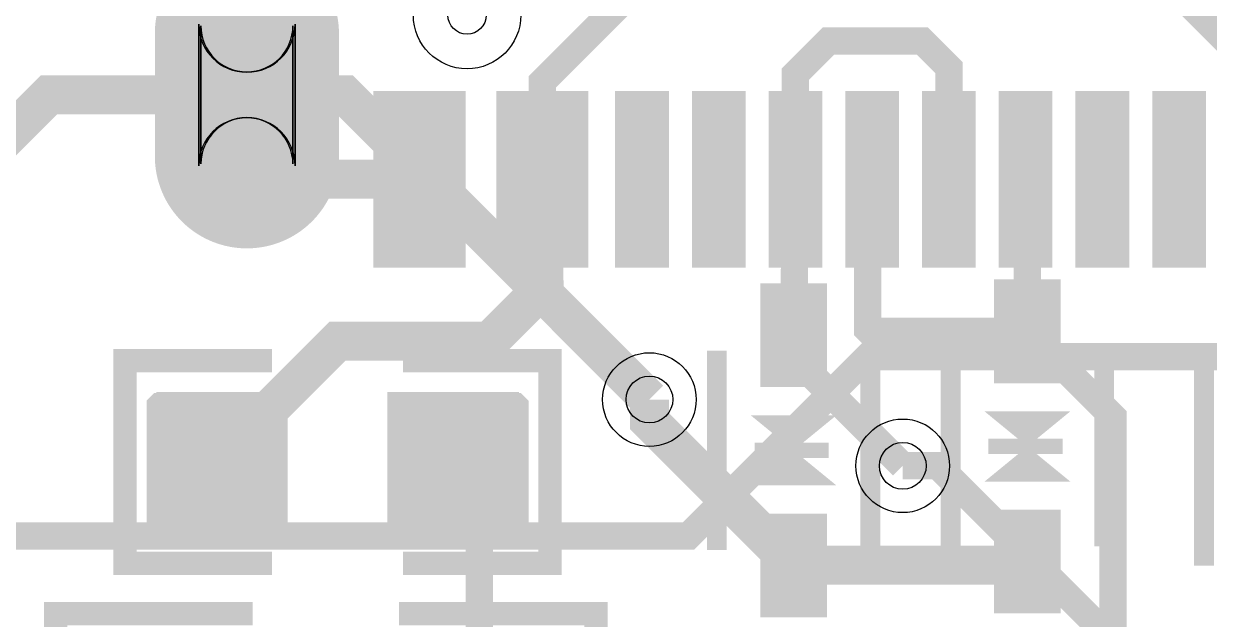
# Model space of a CAD drawing. Header units: millimetres. Extents: x -4 to 157, y 41 to 137.
# Drawn here: x 78.88 to 86.61, y 125.06 to 128.94 of the extents above; entities that cross this region are included whole.
import ezdxf

# ---------------------------------------------------------------- set-up
doc = ezdxf.new("R2010")
doc.units = ezdxf.units.MM
for name, color, linetype, true_color in [('BottomLayer', 7, 'Continuous', 0x0000ff), ('BottomSolderMaskLayer', 7, 'Continuous', 0xaa00ff), ('Document', 7, 'Continuous', 0xffffff), ('Hole', 7, 'Continuous', 0x222222), ('Multi-Layer', 7, 'Continuous', 0xc0c0c0), ('TopLayer', 7, 'Continuous', 0xff0000), ('TopPasteMaskLayer', 7, 'Continuous', 0x808080), ('TopSilkLayer', 7, 'Continuous', 0xffcc00), ('TopSolderMaskLayer', 7, 'Continuous', 0x800080)]:
    doc.layers.add(name, color=color, linetype=linetype, true_color=true_color)

msp = doc.modelspace()

# ---------------------------------------------------------------- hatches: boundary and pattern name
at = {"layer": 'BottomSolderMaskLayer'}
msp.add_hatch(color=256, dxfattribs=at).paths.add_polyline_path([(80.90835661671326, 128.0159886969774, -0.7853981633974483), (79.75834391668786, 128.0159886969774), (79.75834391668786, 128.9384944119888, -0.7853981633974483), (80.90835661671326, 128.9384944119888)])
at = {"layer": 'Document'}
for points in [[(85.69949199898383, 126.41501143002279), (85.14069088138172, 126.41501143002279), (85.42009144018289, 126.18641097282193)], [(84.17548895097775, 126.38961137922274), (83.61668783337564, 126.38961137922274), (83.89608839217681, 126.16101092202177)], [(85.69949199898383, 125.95781051562108), (85.14069088138172, 125.95781051562108), (85.42009144018289, 126.18641097282193)], [(84.17548895097775, 125.93241046482092), (83.61668783337564, 125.93241046482092), (83.89608839217681, 126.16101092202177)]]:
    msp.add_hatch(color=256, dxfattribs=at).paths.add_polyline_path(points)
at = {"layer": 'Multi-Layer'}
msp.add_hatch(color=256, dxfattribs=at).paths.add_polyline_path([(80.88335026670056, 128.027241554483, -0.7853981633974483), (79.78335026670057, 128.027241554483), (79.78335026670057, 128.9272415544831, -0.7853981633974483), (80.88335026670056, 128.9272415544831)])
at = {"layer": 'TopLayer'}
for points in [[(81.73335026670043, 127.3772161544324), (81.18333756667494, 127.3772161544324), (81.18333756667494, 128.4772161544323), (81.73335026670043, 128.4772161544323)], [(82.53319786639554, 127.3772161544324), (81.98318516637028, 127.3772161544324), (81.98318516637028, 128.4772161544323), (82.53319786639554, 128.4772161544323)], [(83.05819151638298, 127.3772161544324), (82.75816611633218, 127.3772161544324), (82.75816611633218, 128.4772161544323), (83.05819151638298, 128.4772161544323)], [(83.55831851663697, 127.3772161544324), (83.25829311658617, 127.3772161544324), (83.25829311658617, 128.4772161544323), (83.55831851663697, 128.4772161544323)], [(84.05844551689097, 127.3772161544324), (83.75842011684017, 127.3772161544324), (83.75842011684017, 128.4772161544323), (84.05844551689097, 128.4772161544323)], [(84.55831851663675, 127.3772161544324), (84.25829311658595, 127.3772161544324), (84.25829311658595, 128.4772161544323), (84.55831851663675, 128.4772161544323)], [(85.05844551689097, 127.3772161544324), (84.75842011684017, 127.3772161544324), (84.75842011684017, 128.4772161544323), (85.05844551689097, 128.4772161544323)], [(85.55831851663675, 127.3772161544324), (85.25829311658595, 127.3772161544324), (85.25829311658595, 128.4772161544323), (85.55831851663675, 128.4772161544323)], [(86.05819151638298, 127.3772161544324), (85.75816611633218, 127.3772161544324), (85.75816611633218, 128.4772161544323), (86.05819151638298, 128.4772161544323)], [(86.55831851663675, 127.3772161544324), (86.25829311658595, 127.3772161544324), (86.25829311658595, 128.4772161544323), (86.55831851663675, 128.4772161544323)], [(84.09608839217685, 127.21094742189484), (84.09608839217685, 126.61094742189482), (83.69608839217676, 126.61094742189482), (83.69608839217676, 127.21094742189484)], [(85.62009144018293, 127.23634747269489), (85.62009144018293, 126.63634747269487), (85.22009144018284, 126.63634747269487), (85.22009144018284, 127.23634747269489)], [(80.57414274828534, 125.65280670561344), (80.57414274828534, 126.51681483362972), (79.76766573533132, 126.51681483362972), (79.76766573533132, 125.65280670561344)], [(81.27416814833623, 125.65280670561344), (81.27416814833623, 126.51681483362972), (82.08064516129025, 126.51681483362972), (82.08064516129025, 125.65280670561344)], [(83.69608839217676, 125.11107442214882), (83.69608839217676, 125.71107442214884), (84.09608839217685, 125.71107442214884), (84.09608839217685, 125.11107442214882)], [(85.22009144018284, 125.13647447294898), (85.22009144018284, 125.736474472949), (85.62009144018293, 125.736474472949), (85.62009144018293, 125.13647447294898)]]:
    msp.add_hatch(color=256, dxfattribs=at).paths.add_polyline_path(points)
at = {"layer": 'TopPasteMaskLayer'}
for points in [[(80.28854457708894, 127.4788163576327), (80.31841503682995, 127.47731775463558), (80.34833629667241, 127.47731775463558), (80.37820675641342, 127.4788163576327), (80.40797561595105, 127.48178816357631), (80.43756667513321, 127.48625857251716), (80.46687833375654, 127.49217678435355), (80.49588519177018, 127.49956819913643), (80.52446024892038, 127.50838201676402), (80.55257810515604, 127.51861823723641), (80.58013716027426, 127.53022606045215), (80.60711201422396, 127.54320548641101), (80.63337566675136, 127.55753111506226), (80.6589027178054, 127.57312674625348), (80.68361696723377, 127.58996697993393), (80.70746761493524, 127.60805181610363), (80.73037846075681, 127.6272796545594), (80.7523241046481, 127.64762509525019), (80.77320294640572, 127.66903733807465), (80.7930149860299, 127.69146558293119), (80.81165862331727, 127.71485902971813), (80.82910845821675, 127.73914147828305), (80.84533909067818, 127.76428752857498), (80.86029972059941, 127.79019558039124), (80.87396494792984, 127.81681483362956), (80.88625857251691, 127.8440690881381), (80.89718059436109, 127.87193294386589), (80.90673101346192, 127.90027940055882), (80.9148336296671, 127.92908305816604), (80.92148844297685, 127.95824231648464), (80.9266700533401, 127.98770637541281), (80.9304038608077, 128.01739903479813), (80.93263906527795, 128.04724409448818), (80.93337566675132, 128.07713995427991), (80.93337566675132, 128.87713995427987), (80.93263906527795, 128.9070358140716), (80.9304038608077, 128.93688087376177), (80.9266700533401, 128.96657353314708), (80.92148844297685, 128.99603759207514), (80.9148336296671, 129.02519685039363), (80.90673101346192, 129.05400050800097), (80.89718059436109, 129.082346964694), (80.88625857251691, 129.11021082042168), (80.87396494792984, 129.1374650749301), (80.86029972059941, 129.16408432816866), (80.84533909067818, 129.1899923799848), (80.82910845821675, 129.21513843027685), (80.81165862331727, 129.23942087884177), (80.7930149860299, 129.2628143256286), (80.77320294640572, 129.28524257048514), (80.7523241046481, 129.3066548133097), (80.73037846075681, 129.3270002540005), (80.70746761493524, 129.34622809245627), (80.68361696723377, 129.36431292862585), (80.6589027178054, 129.3811531623063), (80.63337566675136, 129.39674879349764), (80.60711201422396, 129.41107442214877), (80.58013716027426, 129.42405384810775), (80.55257810515604, 129.43566167132337), (80.52446024892038, 129.44589789179577), (80.49588519177018, 129.45471170942346), (80.46687833375654, 129.46210312420624), (80.43756667513321, 129.46802133604274), (80.40797561595105, 129.47249174498359), (80.37820675641342, 129.4754635509272), (80.34833629667241, 129.47696215392432), (80.31841503682995, 129.47696215392432), (80.28854457708894, 129.4754635509272), (80.25877571755132, 129.47249174498359), (80.22918465836938, 129.46802133604274), (80.19987299974582, 129.46210312420624), (80.17086614173218, 129.45471170942346), (80.14229108458221, 129.44589789179577), (80.11417322834632, 129.43566167132337), (80.08661417322833, 129.42405384810775), (80.0596393192784, 129.41107442214877), (80.03337566675123, 129.39674879349764), (80.00784861569718, 129.3811531623063), (79.98313436626859, 129.36431292862585), (79.95928371856735, 129.34622809245627), (79.93637287274578, 129.3270002540005), (79.91442722885449, 129.3066548133097), (79.89354838709664, 129.28524257048514), (79.87373634747269, 129.2628143256286), (79.85509271018532, 129.23942087884177), (79.83764287528561, 129.21513843027685), (79.82141224282441, 129.1899923799848), (79.80645161290317, 129.16408432816866), (79.79278638557275, 129.1374650749301), (79.78049276098523, 129.11021082042168), (79.76957073914127, 129.082346964694), (79.76002032004067, 129.05400050800097), (79.75191770383549, 129.02519685039363), (79.74526289052574, 128.99603759207514), (79.74008128016249, 128.96657353314708), (79.73634747269489, 128.93688087376177), (79.73411226822441, 128.9070358140716), (79.73337566675127, 128.87713995427987), (79.73337566675127, 128.07713995427991), (79.73411226822441, 128.04724409448818), (79.73634747269489, 128.01739903479813), (79.74008128016249, 127.98770637541281), (79.74526289052574, 127.95824231648464), (79.75191770383549, 127.92908305816604), (79.76002032004067, 127.90027940055882), (79.76957073914127, 127.87193294386589), (79.78049276098523, 127.8440690881381), (79.79278638557275, 127.81681483362956), (79.80645161290317, 127.79019558039124), (79.82141224282441, 127.76428752857498), (79.83764287528561, 127.73914147828305), (79.85509271018532, 127.71485902971813), (79.87373634747269, 127.69146558293119), (79.89354838709664, 127.66903733807465), (79.91442722885449, 127.64762509525019), (79.93637287274578, 127.6272796545594), (79.95928371856735, 127.60805181610363), (79.98313436626859, 127.58996697993393), (80.00784861569718, 127.57312674625348), (80.03337566675123, 127.55753111506226), (80.0596393192784, 127.54320548641101), (80.08661417322833, 127.53022606045215), (80.11417322834632, 127.51861823723641), (80.14229108458221, 127.50838201676402), (80.17086614173218, 127.49956819913643), (80.19987299974582, 127.49217678435355), (80.22918465836938, 127.48625857251716), (80.25877571755132, 127.48178816357631)], [(81.15834391668773, 128.4772161544323), (81.15834391668773, 127.3772161544324), (81.75834391668786, 127.3772161544324), (81.75834391668786, 128.4772161544323)], [(82.55819151638298, 127.3772161544324), (82.55819151638298, 128.4772161544323), (81.95819151638307, 128.4772161544323), (81.95819151638307, 127.3772161544324)], [(83.05819151638298, 127.3772161544324), (83.05819151638298, 128.4772161544323), (82.75816611633218, 128.4772161544323), (82.75816611633218, 127.3772161544324)], [(83.25829311658617, 128.4772161544323), (83.25829311658617, 127.3772161544324), (83.55831851663697, 127.3772161544324), (83.55831851663697, 128.4772161544323)], [(83.75842011684017, 128.4772161544323), (83.75842011684017, 127.3772161544324), (84.05844551689097, 127.3772161544324), (84.05844551689097, 128.4772161544323)], [(84.25829311658595, 128.4772161544323), (84.25829311658595, 127.3772161544324), (84.55831851663675, 127.3772161544324), (84.55831851663675, 128.4772161544323)], [(84.75842011684017, 128.4772161544323), (84.75842011684017, 127.3772161544324), (85.05844551689097, 127.3772161544324), (85.05844551689097, 128.4772161544323)], [(85.25829311658595, 128.4772161544323), (85.25829311658595, 127.3772161544324), (85.55831851663675, 127.3772161544324), (85.55831851663675, 128.4772161544323)], [(85.75816611633218, 128.4772161544323), (85.75816611633218, 127.3772161544324), (86.05819151638298, 127.3772161544324), (86.05819151638298, 128.4772161544323)], [(86.25829311658595, 128.4772161544323), (86.25829311658595, 127.3772161544324), (86.55831851663675, 127.3772161544324), (86.55831851663675, 128.4772161544323)], [(84.09608839217685, 127.21094742189484), (84.09608839217685, 126.61094742189482), (83.69608839217676, 126.61094742189482), (83.69608839217676, 127.21094742189484)], [(85.62009144018293, 127.23634747269489), (85.62009144018293, 126.63634747269487), (85.22009144018284, 126.63634747269487), (85.22009144018284, 127.23634747269489)], [(80.56916433832862, 126.48478536957077), (80.56916433832862, 126.2568199136399), (80.18917957835902, 126.2568199136399), (80.18917957835902, 125.92682245364495), (80.56916433832862, 125.92682245364495), (80.56916433832862, 125.6847853695707), (80.51917703835397, 125.63479806959606), (79.72918465836938, 125.63479806959606), (79.67917195834389, 125.6847853695707), (79.67917195834389, 126.48478536957077), (79.72918465836938, 126.53479806959615), (80.51917703835397, 126.53479806959615)], [(82.11917703835388, 126.53479806959615), (81.31917703835393, 126.53479806959615), (81.26916433832866, 126.48478536957077), (81.26916433832866, 126.2568199136399), (81.63916687833353, 126.2568199136399), (81.63916687833353, 125.92682245364495), (81.26916433832866, 125.92682245364495), (81.26916433832866, 125.6847853695707), (81.31917703835393, 125.63479806959606), (82.11917703835388, 125.63479806959606), (82.16916433832853, 125.6847853695707), (82.16916433832853, 126.48478536957077)], [(83.69608839217676, 125.11107442214882), (83.69608839217676, 125.71107442214884), (84.09608839217685, 125.71107442214884), (84.09608839217685, 125.11107442214882)], [(85.22009144018284, 125.13647447294898), (85.22009144018284, 125.736474472949), (85.62009144018293, 125.736474472949), (85.62009144018293, 125.13647447294898)]]:
    msp.add_hatch(color=256, dxfattribs=at).paths.add_polyline_path(points)
at = {"layer": 'TopSilkLayer'}
for points in [[(85.42009144018289, 126.18641097282193), (85.14069088138172, 126.41501143002279), (85.69949199898383, 126.41501143002279)], [(83.89608839217681, 126.16101092202177), (83.61668783337564, 126.38961137922274), (84.17548895097775, 126.38961137922274)], [(85.42009144018289, 126.18641097282193), (85.69949199898383, 125.95781051562108), (85.14069088138172, 125.95781051562108)], [(83.89608839217681, 126.16101092202177), (84.17548895097775, 125.93241046482092), (83.61668783337564, 125.93241046482092)]]:
    msp.add_hatch(color=256, dxfattribs=at).paths.add_polyline_path(points)
at = {"layer": 'TopSolderMaskLayer'}
for points in [[(80.90835661671326, 128.0159886969774, -0.7853981633974483), (79.75834391668786, 128.0159886969774), (79.75834391668786, 128.9384944119888, -0.7853981633974483), (80.90835661671326, 128.9384944119888)], [(81.75835892634177, 127.35220460763514), (81.15833352629102, 127.35220460763514), (81.15833352629102, 128.50221730766043), (81.75835892634177, 128.50221730766043)], [(82.55820652603711, 127.35220460763514), (81.95818112598636, 127.35220460763514), (81.95818112598636, 128.50221730766043), (82.55820652603711, 128.50221730766043)], [(83.08320421802114, 127.35220460763514), (82.73316188352806, 127.35220460763514), (82.73316188352806, 128.50221730766043), (83.08320421802114, 128.50221730766043)], [(83.58333121827513, 127.35220460763514), (83.23328888378205, 127.35220460763514), (83.23328888378205, 128.50221730766043), (83.58333121827513, 128.50221730766043)], [(84.08345821852913, 127.35220460763514), (83.73341588403605, 127.35220460763514), (83.73341588403605, 128.50221730766043), (84.08345821852913, 128.50221730766043)], [(84.58333121827513, 127.35220460763514), (84.23328888378205, 127.35220460763514), (84.23328888378205, 128.50221730766043), (84.58333121827513, 128.50221730766043)], [(85.08345821852913, 127.35220460763514), (84.73341588403605, 127.35220460763514), (84.73341588403605, 128.50221730766043), (85.08345821852913, 128.50221730766043)], [(85.58333121827513, 127.35220460763514), (85.23328888378205, 127.35220460763514), (85.23328888378205, 128.50221730766043), (85.58333121827513, 128.50221730766043)], [(86.08320421802136, 127.35220460763514), (85.73316188352806, 127.35220460763514), (85.73316188352806, 128.50221730766043), (86.08320421802136, 128.50221730766043)], [(86.58333121827513, 127.35220460763514), (86.23328888378182, 127.35220460763514), (86.23328888378182, 128.50221730766043), (86.58333121827513, 128.50221730766043)], [(85.63701405467327, 127.2744636779596), (85.63701405467327, 126.59826352555922), (85.20314732027305, 126.59826352555922), (85.20314732027305, 127.2744636779596)], [(84.1130110066672, 127.24906362715956), (84.1130110066672, 126.57286347475917), (83.67914427226697, 126.57286347475917), (83.67914427226697, 127.24906362715956)], [(80.59954999887304, 125.62740665481329), (80.59954999887304, 126.54221488442977), (79.74227288431916, 126.54221488442977), (79.74227288431916, 125.62740665481329)], [(81.2487608977483, 125.62740665481329), (81.2487608977483, 126.54221488442977), (82.10603801230286, 126.54221488442977), (82.10603801230286, 125.62740665481329)], [(83.67914427226697, 125.07295821688422), (83.67914427226697, 125.74915836928449), (84.1130110066672, 125.74915836928449), (84.1130110066672, 125.07295821688422)], [(85.20314732027305, 125.09839052581333), (85.20314732027305, 125.7745906782136), (85.63701405467327, 125.7745906782136), (85.63701405467327, 125.09839052581333)]]:
    msp.add_hatch(color=256, dxfattribs=at).paths.add_polyline_path(points)

# ---------------------------------------------------------------- linework, layer by layer
at = {"layer": 'BottomLayer'}
for points, const_width in [([(82.95656591313173, 126.4922783845567), (80.9715519431038, 128.47729235458462), (80.33324866649741, 128.47729235458462)], 0.25400050800101603), ([(82.95656591313173, 126.49225298450597), (80.97157734315442, 128.47724155448304), (80.33335026670056, 128.47724155448304)], 0.25400050800101603), ([(75.03182626365242, 123.24099568199131), (77.39408178816348, 125.60327660655321), (83.21056642113263, 125.60327660655321), (84.37899415798802, 126.77162814325618), (90.22100584201144, 126.77162814325618), (91.38948437896852, 127.94013208026422), (91.38948437896852, 128.39723139446278)], 0.17800355600711204), ([(75.03175006350011, 123.24107188214373), (77.39420878841747, 125.60327660655321), (83.21056642113263, 125.60327660655321), (84.3789687579374, 126.77167894335798), (90.22098044196082, 126.77167894335798), (91.38938277876537, 127.94008128016253), (91.38938277876537, 128.39728219456435)], 0.17780035560071122), ([(86.36027432054857, 124.53642367284738), (84.83627127254249, 126.06042672085346), (84.60756921513826, 126.06042672085346)], 0.17800355600711204), ([(86.36017272034519, 124.53647447294895), (84.83616967233911, 126.06047752095503), (84.60756921513826, 126.06047752095503)], 0.17780035560071122)]:
    msp.add_lwpolyline(points, dxfattribs=dict(at, const_width=const_width))
at = {"layer": 'BottomSolderMaskLayer'}
for points in [[(80.01963077474521, 128.01597567937074), (80.01963077474521, 128.93850742959546)], [(80.64691042930453, 128.01597567937074), (80.64691042930453, 128.93850742959546)]]:
    msp.add_lwpolyline(points, close=True, dxfattribs=at)
for centre, start, end in [((80.33327060202487, 128.93850742959546), 180, 360), ((80.33327060202487, 128.01597567937074), 360, 180)]:
    msp.add_arc(centre, 0.31363982727965456, start, end, dxfattribs=at)
at = {"layer": 'Document'}
msp.add_circle((81.76819913639815, 128.99743459486922), 0.12496824993649988, dxfattribs=at)
at = {"layer": 'Hole'}
for centre in [(82.95666751333488, 126.49222758445512), (84.60767081534141, 126.06042672085346)]:
    msp.add_circle(centre, 0.15250190500381003, dxfattribs=at)
at = {"layer": 'Multi-Layer'}
for points in [[(80.03327406654803, 128.0272288544577), (80.03327406654803, 128.9272542545085)], [(80.63327406654803, 128.0272288544577), (80.63327406654803, 128.9272542545085)]]:
    msp.add_lwpolyline(points, close=True, dxfattribs=at)
for centre, radius in [((81.76819913639815, 128.99743459486922), 0.3500127000254001), ((82.95666751333488, 126.49222758445512), 0.30500381000762006), ((84.60767081534141, 126.06042672085346), 0.30500381000762006)]:
    msp.add_circle(centre, radius, dxfattribs=at)
for centre, start, end in [((80.33327406654803, 128.9272542545085), 180, 360), ((80.33327406654803, 128.0272288544577), 360, 180)]:
    msp.add_arc(centre, 0.30000000000000004, start, end, dxfattribs=at)
at = {"layer": 'TopLayer'}
for points, const_width in [([(80.33324866649741, 128.47729235458462), (80.33324866649741, 132.6774447548895)], 0.25400050800101603), ([(80.33335026670056, 128.47724155448304), (80.33335026670056, 132.67739395478793)], 0.25400050800101603), ([(87.05826771653528, 127.92733045466093), (87.05826771653528, 128.48656337312673), (86.3093726187451, 129.2354584709169), (82.93116586233145, 129.2354584709169), (82.25816611633218, 128.5624587249174), (82.25816611633218, 127.92733045466093)], 0.17800355600711204), ([(87.05816611633213, 127.92738125476251), (87.05816611633213, 128.48669037338072), (86.3093726187451, 129.23548387096776), (82.93116586233145, 129.23548387096776), (82.2580645161288, 128.56238252476498), (82.2580645161288, 128.2423418846838)], 0.17780035560071122), ([(83.90840741681473, 127.92733045466093), (83.90840741681473, 128.61249682499374), (84.1249682499365, 128.8290576581153), (84.7345694691387, 128.8290576581153), (84.90840741681473, 128.65521971043938), (84.90840741681473, 127.92733045466093)], 0.17800355600711204), ([(83.90830581661157, 128.2700279400559), (83.90830581661157, 128.6124206248412), (84.1249682499365, 128.82908305816613), (84.7345694691387, 128.82908305816613), (84.90830581661157, 128.65534671069338), (84.90830581661157, 127.92738125476251)], 0.17780035560071122), ([(80.33324866649741, 128.47729235458462), (79.04318008636005, 128.47729235458462), (76.78892557785093, 126.22303784607561), (76.58064516129025, 126.22303784607561)], 0.25400050800101603), ([(78.43088646177262, 127.86484632969257), (79.0432816865632, 128.47724155448304), (80.33335026670056, 128.47724155448304)], 0.25400050800101603), ([(80.33324866649741, 128.47729235458462), (80.88315976631952, 127.92738125476251), (81.45821691643368, 127.92738125476251)], 0.25400050800101603), ([(80.33335026670056, 128.47724155448304), (80.88326136652267, 127.92733045466093), (81.45831851663706, 127.92733045466093)], 0.25400050800101603), ([(83.90830581661157, 127.92738125476251), (83.90830581661157, 128.2700279400559)], 0.17780035560071122), ([(83.90830581661157, 128.2700279400559), (83.90855981711934, 128.2697739395478), (83.90855981711934, 127.92636525273053)], 0.17780035560071122), ([(82.2580645161288, 128.2423418846838), (82.25755651511281, 128.24183388366782), (82.25755651511281, 127.92636525273053)], 0.17780035560071122), ([(82.2580645161288, 128.2423418846838), (82.2580645161288, 127.92738125476251)], 0.17780035560071122), ([(82.25765811531619, 127.92631445262896), (82.2703581407161, 127.22781305562614), (81.9147574295148, 126.87221234442472), (80.92415544831078, 126.87221234442472), (80.1697739395479, 126.12037084074166), (80.1697739395479, 126.08481076962153)], 0.25400050800101603), ([(82.25755651511281, 127.92636525273053), (82.27025654051295, 127.22786385572772), (81.91465582931164, 126.8722631445263), (80.9240538481074, 126.8722631445263), (80.16967233934452, 126.12042164084323), (80.16967233934452, 126.10264160528322)], 0.17780035560071122), ([(83.89596139192281, 126.80871221742439), (83.90866141732272, 127.92631445262896)], 0.17800355600711204), ([(83.89712979425963, 126.91087122174247), (83.90855981711934, 127.92636525273053)], 0.17780035560071122), ([(84.40825501650988, 127.92735585471178), (84.37899415798802, 127.89801879603749), (84.37899415798802, 126.94942849885706), (84.39093218186417, 126.9374904749809), (85.42047244094465, 126.9374904749809)], 0.17800355600711204), ([(84.40817881635758, 127.92738125476251), (84.3789687579374, 127.89791719583434), (84.3789687579374, 126.94947929895864), (84.39090678181333, 126.9375412750826), (85.41884683769376, 126.9375412750826)], 0.17780035560071122), ([(85.42047244094465, 126.9374904749809), (85.42047244094465, 127.9151384302769), (85.40825501650988, 127.92735585471178)], 0.17800355600711204), ([(85.4203708407415, 126.93779527559059), (85.4203708407415, 127.91518923037847), (85.40817881635758, 127.92738125476251)], 0.17780035560071122), ([(85.41996443992889, 126.938252476505), (85.978765557531, 126.37945135890266), (85.978765557531, 125.01546863093722), (84.81544323088633, 123.84960629921261), (84.81544323088633, 122.70152400304801)], 0.17800355600711204), ([(85.4203708407415, 126.93779527559059), (85.97866395732785, 126.37950215900423), (85.97866395732785, 125.0155194310388), (84.81534163068318, 123.84965709931419), (84.81534163068318, 122.70157480314958)], 0.17780035560071122), ([(85.41884683769376, 126.9375412750826), (85.4203708407415, 126.9375412750826), (85.4203708407415, 126.93779527559059)], 0.17780035560071122), ([(85.41884683769376, 126.9375412750826), (85.4201168402335, 126.93627127254251)], 0.17780035560071122), ([(85.41986283972574, 126.93830327660658), (85.4203708407415, 126.93779527559059)], 0.17780035560071122), ([(83.89585979171943, 126.80876301752596), (83.89712979425963, 126.91087122174247)], 0.17780035560071122), ([(83.89611379222742, 126.91087122174247), (83.89712979425963, 126.91087122174247)], 0.17780035560071122), ([(83.89611379222742, 126.79072898145796), (83.89585979171943, 126.79098298196607), (83.89585979171943, 126.80876301752596)], 0.17780035560071122), ([(84.60756921513826, 126.06045212090419), (83.89608839217681, 126.77193294386586), (83.89608839217681, 126.80934721869448)], 0.17800355600711204), ([(83.89611379222742, 126.79072898145796), (83.89611379222742, 126.80927101854195)], 0.17780035560071122), ([(84.60756921513826, 126.06047752095503), (83.89611379222742, 126.77193294386586), (83.89611379222742, 126.79072898145796)], 0.17780035560071122), ([(83.89636779273542, 125.41201422402844), (82.95656591313173, 126.35181610363213), (82.95656591313173, 126.4922783845567)], 0.25400050800101603), ([(83.89636779273542, 125.41211582423159), (82.95656591313173, 126.3519177038354), (82.95656591313173, 126.49225298450597)], 0.25400050800101603), ([(80.16967233934452, 126.10264160528322), (80.16967233934452, 126.0848615697231)], 0.17780035560071122), ([(80.16967233934452, 126.10264160528322), (80.17068834137649, 126.10162560325114), (80.17068834137649, 126.0848615697231)], 0.17780035560071122), ([(81.6775209550417, 126.08481076962153), (81.84795529591042, 125.9143764287528), (81.84795529591042, 124.17980695961398)], 0.17800355600711204), ([(81.67741935483855, 126.0848615697231), (81.84785369570727, 125.91442722885449), (81.84785369570727, 124.17985775971556)], 0.17780035560071122), ([(85.4203708407415, 125.43751587503175), (85.39497078994145, 125.41211582423159), (83.89636779273542, 125.41211582423159)], 0.25400050800101603), ([(85.41986283972574, 125.43690627381261), (85.39497078994145, 125.41201422402844), (83.89636779273542, 125.41201422402844)], 0.25400050800101603), ([(85.4203708407415, 125.4374142748286), (85.41986283972574, 125.43690627381261)], 0.25400050800101603), ([(85.4201168402335, 125.43639827279662), (85.41986283972574, 125.4366522733045), (85.41986283972574, 125.43690627381261)], 0.25400050800101603), ([(83.89611379222742, 125.41125222250446), (83.89636779273542, 125.41150622301245), (83.89636779273542, 125.41201422402844)], 0.25400050800101603)]:
    msp.add_lwpolyline(points, dxfattribs=dict(at, const_width=const_width))
at = {"layer": 'TopSilkLayer'}
for points, const_width in [([(83.39608839217681, 126.81102362204729), (83.39608839217681, 125.51099822199637)], 0.13), ([(84.39608839217681, 126.81102362204729), (84.39608839217681, 125.51099822199637)], 0.13), ([(84.92009144018289, 126.83642367284733), (84.92009144018289, 125.53639827279665)], 0.13), ([(85.92009144018289, 126.83642367284733), (85.92009144018289, 125.53639827279665)], 0.13), ([(80.49794259588498, 125.42420624841247), (79.53906527813047, 125.42420624841247), (79.53906527813047, 126.74541529083058), (80.49794259588498, 126.74541529083058)], 0.15240030480060962), ([(81.35036830073659, 125.42420624841247), (82.3092456184911, 125.42420624841247), (82.3092456184911, 126.74541529083058), (81.35036830073659, 126.74541529083058)], 0.15240030480060962), ([(86.57109474218942, 126.70942341884688), (86.57109474218942, 125.40939801879608)], 0.13), ([(84.12468884937766, 126.16101092202177), (83.64208788417568, 126.16101092202177)], 0.1), ([(85.64869189738374, 126.18641097282193), (85.16609093218176, 126.18641097282193)], 0.1), ([(80.3717551435102, 123.26271272542544), (79.08681737363463, 123.26271272542544), (79.08681737363463, 125.09690119380241), (80.3717551435102, 125.09690119380241)], 0.15240030480060962), ([(81.32415544831065, 123.26271272542544), (82.60909321818622, 123.26271272542544), (82.60909321818622, 125.09690119380241), (81.32415544831065, 125.09690119380241)], 0.15240030480060962)]:
    msp.add_lwpolyline(points, dxfattribs=dict(at, const_width=const_width))
at = {"layer": 'TopSolderMaskLayer'}
for points in [[(80.01963077474521, 128.01597567937074), (80.01963077474521, 128.93850742959546)], [(80.64691042930453, 128.01597567937074), (80.64691042930453, 128.93850742959546)]]:
    msp.add_lwpolyline(points, close=True, dxfattribs=at)
for centre, start, end in [((80.33327060202487, 128.93850742959546), 180, 360), ((80.33327060202487, 128.01597567937074), 360, 180)]:
    msp.add_arc(centre, 0.31363982727965456, start, end, dxfattribs=at)

doc.saveas('drawing.dxf')
